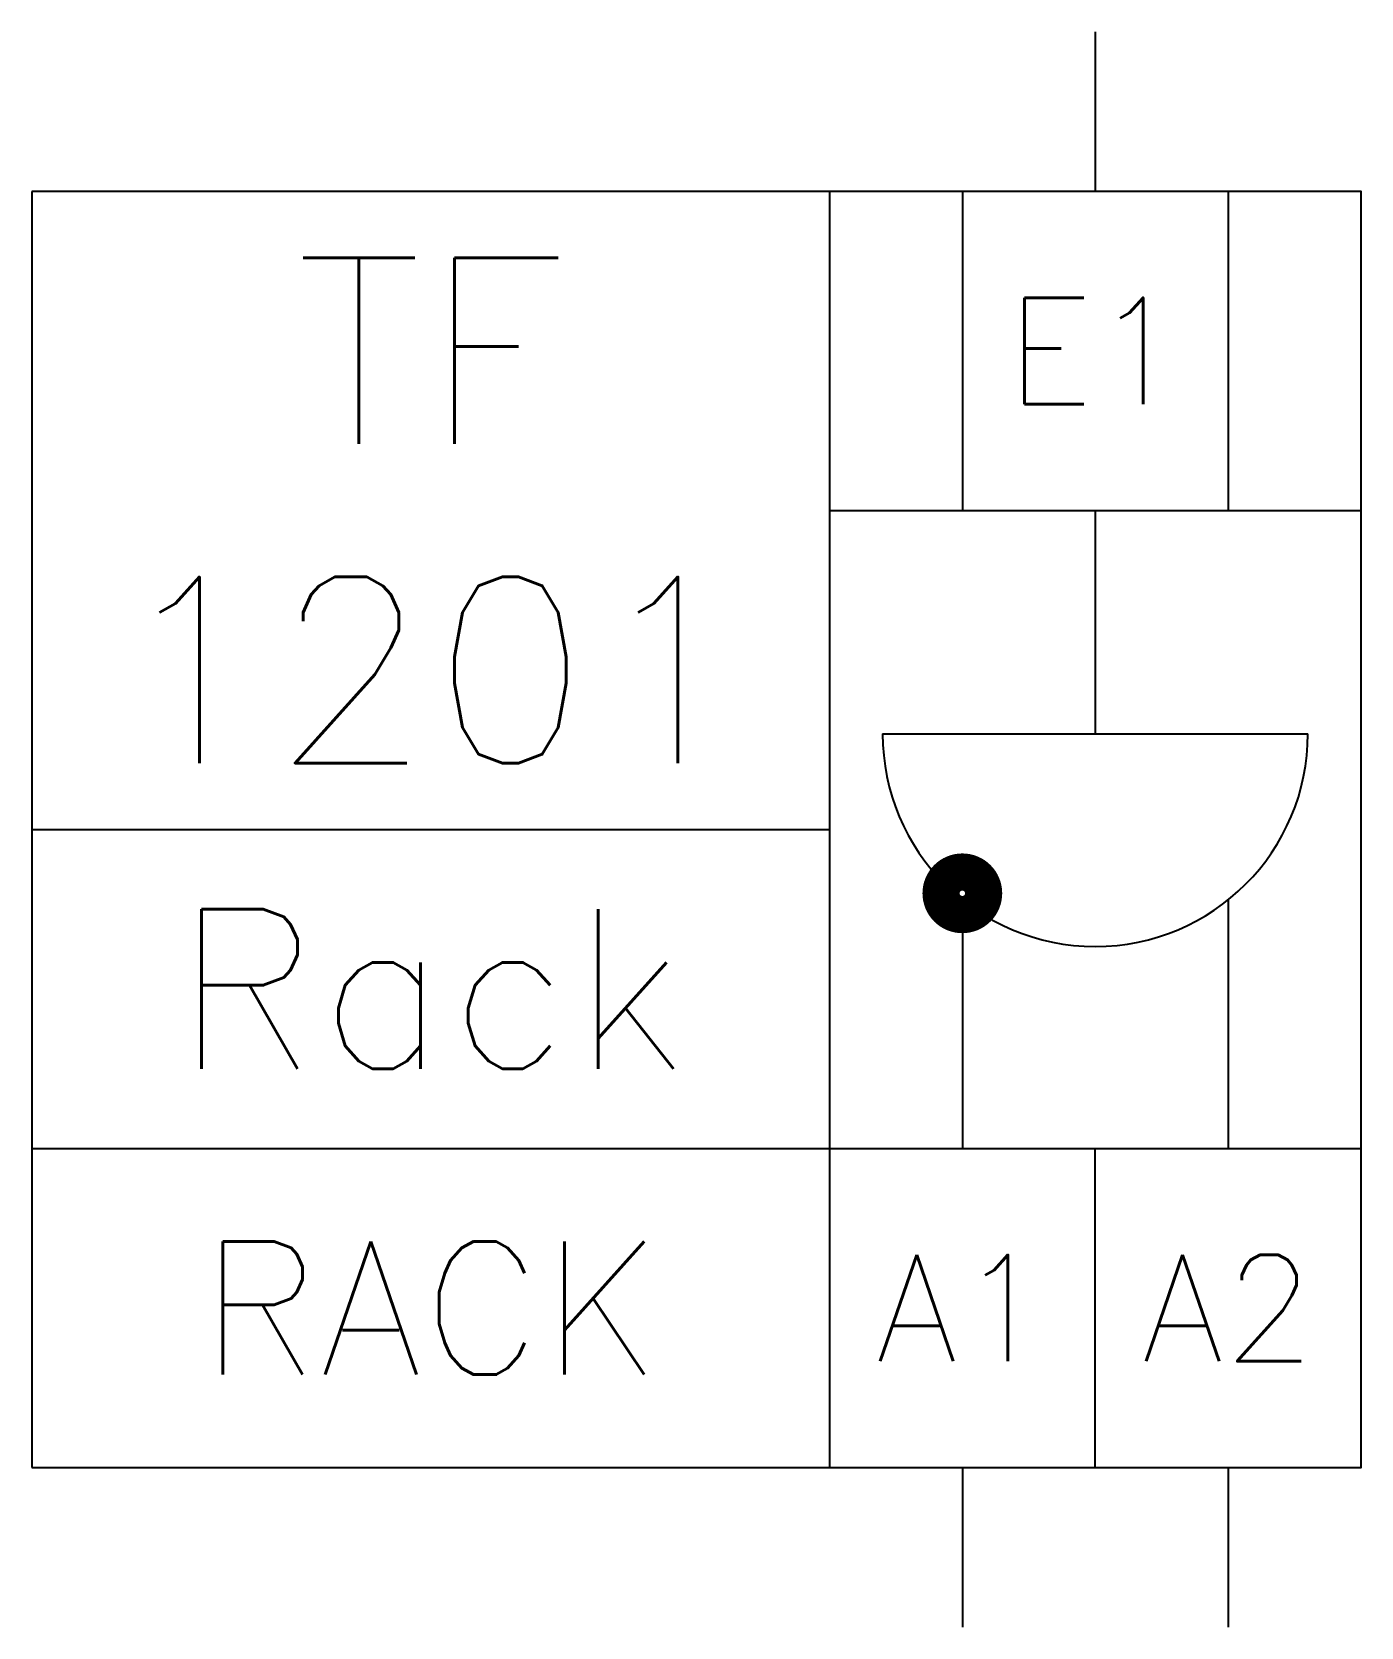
# Model space of a CAD drawing. Extents: x 25 to 50, y 51 to 81.
import ezdxf
from ezdxf.enums import TextEntityAlignment as Align

# ---------------------------------------------------------------- set-up
doc = ezdxf.new("R2010")
doc.units = 0
doc.layers.add('1', color=8, linetype='CONTINUOUS')
doc.layers.add('11', color=30, linetype='CONTINUOUS')
doc.styles.get("Standard").update_dxf_attribs({"font": 'txt.shx'})

# ---------------------------------------------------------------- blocks, each defined once
blk = doc.blocks.new('DOP')
at = {"layer": '1', "color": 0, "const_width": 0.7}
blk.add_lwpolyline([(-0.4, 0, 1), (0.4, 0, 1)], format="xyb", close=True, dxfattribs=at)

msp = doc.modelspace()

# ---------------------------------------------------------------- linework, layer by layer
at = {"layer": '1', "color": 0}
for p, q in [((45, 81), (45, 78)), ((40, 78), (25, 78)), ((25, 78), (25, 54)), ((42.5, 78), (42.5, 72)), ((47.5, 78), (47.5, 72)), ((40, 72), (50, 72)), ((45, 72), (45, 67.8)), ((41, 67.8), (49, 67.8)), ((25, 66), (40, 66)), ((47.5, 64.678), (47.5, 60)), ((42.5, 64.2), (42.5, 60)), ((25, 60), (40, 60)), ((40, 60), (50, 60)), ((45, 54), (45, 60)), ((25, 54), (40, 54)), ((42.5, 54), (42.5, 51)), ((47.5, 54), (47.5, 51))]:
    msp.add_line(p, q, dxfattribs=at)
msp.add_lwpolyline([(40, 78), (40, 54), (50, 54), (50, 78)], close=True, dxfattribs=at)
msp.add_arc((45, 67.8), 4, 180, 0, dxfattribs=at)

# ---------------------------------------------------------------- block references
msp.add_blockref('DOP', (42.5, 64.8), dxfattribs=at)

# ---------------------------------------------------------------- texts
msp.add_text('Rack', height=3, dxfattribs=at).set_placement((32.5, 63), align=Align.MIDDLE)
for tag, height, p in [('E1', 2, (45, 75)), ('RACK', 2.5, (32.5, 57)), ('A1', 2, (42.5, 57)), ('A2', 2, (47.5, 57))]:
    msp.add_attdef(tag, text='', height=height, dxfattribs=at).set_placement(p, align=Align.MIDDLE)
at = {"layer": '11', "color": 0}
for s, p in [('TF', (32.5, 75)), ('1201', (32.5, 69))]:
    msp.add_text(s, height=3.5, dxfattribs=at).set_placement(p, align=Align.MIDDLE)

doc.saveas('drawing.dxf')
